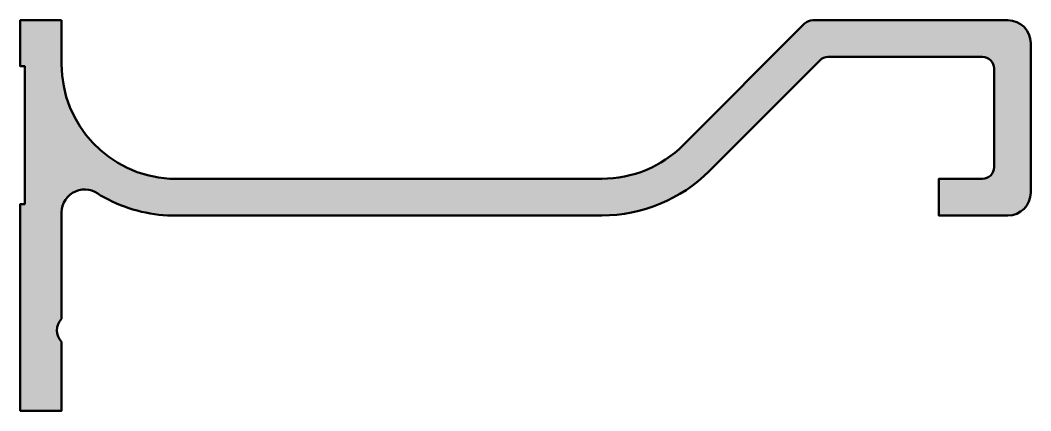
# Model space of a CAD drawing. Extents: x 0 to 44, y -17 to 0.
import ezdxf

# ---------------------------------------------------------------- set-up
doc = ezdxf.new("R2010")
doc.units = 0
doc.layers.add('0S-Alu contour', color=7, linetype='Continuous', lineweight=50)
doc.layers.add('0S-Alu hatch', color=252, linetype='Continuous', lineweight=25)

# ---------------------------------------------------------------- blocks, each defined once
blk = doc.blocks.new('184480__90D31A7F_AE4E_4F2F_98F3_A7C9B880BCDB_')
at = {"layer": '0S-Alu hatch'}
h = blk.add_hatch(color=256, dxfattribs=at)
edge = h.paths.add_edge_path()
edge.add_line((1.799999952316284, 0), (1.799999952316284, -1.908458948135376))
edge.add_arc((6.799999866363426, -1.908458929895683), 4.999999914047142, 180, 266.6666633332033)
edge.add_line((6.509275436401368, -6.899999618530272), (25.32899856567381, -6.899999618530273))
edge.add_arc((25.32893221262191, -1.900006209644384), 4.999993409326162, 270.0007603509687, 314.9924965134134)
edge.add_line((28.86399841308595, -5.435998439788815), (34.15355279951241, -0.1464465267463231))
edge.add_ellipse((34.50710610744526, -0.5000000000000013), major_axis=(-0.499999999999999, 0), ratio=1, start_angle=270.00000000000165, end_angle=314.9999866043064, ccw=False)
edge.add_line((34.50710610744524, 0), (42.99999999999999, -1e-16))
edge.add_ellipse((42.99999264703256, -1.000007352967877), major_axis=(-1.00000735299491, 0), ratio=1, start_angle=180.0004247058365, end_angle=269.99957870909714, ccw=False)
edge.add_line((44, -0.9999999403953573), (44, -7.499999999999992))
edge.add_ellipse((42.99999264851621, -7.499992648516209), major_axis=(-1.000007351510809, 0), ratio=1, start_angle=90.00042120589768, end_angle=179.9995787944254, ccw=False)
edge.add_line((43, -8.5), (40, -8.5))
edge.add_line((40, -8.5), (40, -6.899999618530272))
edge.add_line((40, -6.899999618530272), (41.89999771118164, -6.899999618530273))
edge.add_arc((41.8999981715496, -6.400000078898235), 0.4999995396322478, 269.9999472456687, 360.0000527546452)
edge.add_line((42.39999771118164, -6.399999618530273), (42.39999771118164, -2.099999904632575))
edge.add_arc((41.89999928399566, -2.099998331818552), 0.4999984271884583, 359.9998197688079, 450.0001802317785)
edge.add_line((41.89999771118163, -1.599999904632568), (35.16983802340782, -1.599999904632568))
edge.add_arc((35.16983802340782, -2.099999904632568), 0.5000000000000027, 90, 135.0000148775032)
edge.add_line((34.81628454101038, -1.746446605843478), (29.99554662845256, -6.567187021921214))
edge.add_ellipse((25.32919150692379, -1.900645489099816), major_axis=(-6.599354513720636, 0), ratio=1, start_angle=89.9983248786993, end_angle=134.9988555985655, ccw=False)
edge.add_line((25.32899856567383, -8.5), (6.41609239578247, -8.5))
edge.add_ellipse((6.79999851425106, -1.908462854732075), major_axis=(-6.602707463249029, 0), ratio=1, start_angle=59.99997896192451, end_angle=86.66672905433188, ccw=False)
edge.add_arc((2.818545223861066, -8.385151816751591), 1.018809500431137, 48.12241331289738, 178.6950596173126)
edge.add_line((1.799999952316284, -8.361949920654295), (1.799999952316284, -13))
edge.add_arc((2.324998223784845, -13.5), 0.7249987483058005, 136.3970868178056, 223.6029131821944)
edge.add_line((1.799999952316284, -14), (1.799999952316284, -17))
edge.add_line((1.799999952316284, -17), (0, -17))
edge.add_line((0, -17), (0, -8))
edge.add_line((0, -8), (0.199999988079071, -8))
edge.add_line((0.199999988079071, -8), (0.199999988079071, -2))
edge.add_line((0.199999988079071, -2), (0, -2))
edge.add_line((0, -2), (0, 0))
edge.add_line((0, 0), (1.799999952316284, 0))
at = {"layer": '0S-Alu contour', "color": 7}
for points in [[(1.799999952316284, -14), (1.799999952316284, -17), (0, -17), (0, -8), (0.199999988079071, -8), (0.199999988079071, -2), (0, -2), (0, 0), (1.799999952316284, 0)], [(1.799999952316284, 0), (1.799999952316284, -1.908458948135376)], [(34.50710610744524, 0), (42.99999999999999, -1e-16)], [(28.86399841308595, -5.435998439788815), (34.15355279951241, -0.1464465267463234)], [(44, -0.9999999403953573), (44, -7.499999999999992)], [(34.81628454101038, -1.746446605843478), (29.99554662845256, -6.567187021921214)], [(41.89999771118163, -1.599999904632568), (35.16983802340782, -1.599999904632568)], [(42.39999771118164, -6.399999618530273), (42.39999771118164, -2.099999904632575)], [(6.509275436401368, -6.899999618530272), (25.32899856567382, -6.899999618530273)], [(43, -8.5), (40, -8.5), (40, -6.899999618530272), (41.89999771118164, -6.899999618530273)], [(1.799999952316284, -8.361949920654295), (1.799999952316284, -13)], [(25.32899856567383, -8.5), (6.416092395782471, -8.5)]]:
    blk.add_lwpolyline(points, dxfattribs=at)
at = {"layer": '0S-Alu contour', "color": 7, "extrusion": (0, 0, -1)}
for centre, radius, start, end in [((-42.99999264703256, -1.000007352967877), 1.00000735299491, 90.00042129090286, 179.9995752941635), ((-34.50710610744526, -0.5000000000000013), 0.499999999999999, 45.00001339569358, 89.99999999999837), ((-25.32919150692379, -1.900645489099816), 6.599354513720636, 225.0011444014345, 270.0016751213008), ((-6.79999851425106, -1.908462854732075), 6.602707463249029, 273.3332709456681, 300.0000210380755), ((-42.99999264851621, -7.499992648516209), 1.000007351510809, 180.0004212055747, 269.9995787941023)]:
    blk.add_arc(centre, radius, start, end, dxfattribs=at)
at = {"layer": '0S-Alu contour', "color": 7}
for centre, radius, start, end in [((35.16983802340782, -2.099999904632568), 0.5000000000000027, 90, 135.0000148775032), ((41.89999928399566, -2.099998331818552), 0.4999984271884583, 359.9998197688079, 90.00018023177849), ((6.799999866363426, -1.908458929895683), 4.999999914047142, 180, 266.6666633332033), ((25.32893221262191, -1.900006209644384), 4.999993409326162, 270.0007603509687, 314.9924965134134), ((41.8999981715496, -6.400000078898235), 0.4999995396322478, 269.9999472456687, 5.27546452763e-05), ((2.818545223861066, -8.385151816751591), 1.018809500431137, 48.12241331289738, 178.6950596173126), ((2.324998223784845, -13.5), 0.7249987483058005, 136.3970868178056, 223.6029131821944)]:
    blk.add_arc(centre, radius, start, end, dxfattribs=at)
blk = doc.blocks.new('184480__687F4ADF_339A_4B96_BDEF_B79218F5CD43_')
at = {"layer": '0S-Alu contour', "color": 7}
blk.add_blockref('184480__90D31A7F_AE4E_4F2F_98F3_A7C9B880BCDB_', (0, 0), dxfattribs=at)

msp = doc.modelspace()

# ---------------------------------------------------------------- block references
at = {"layer": '0S-Alu contour', "color": 7}
msp.add_blockref('184480__687F4ADF_339A_4B96_BDEF_B79218F5CD43_', (0, 0), dxfattribs=at)

doc.saveas('drawing.dxf')
